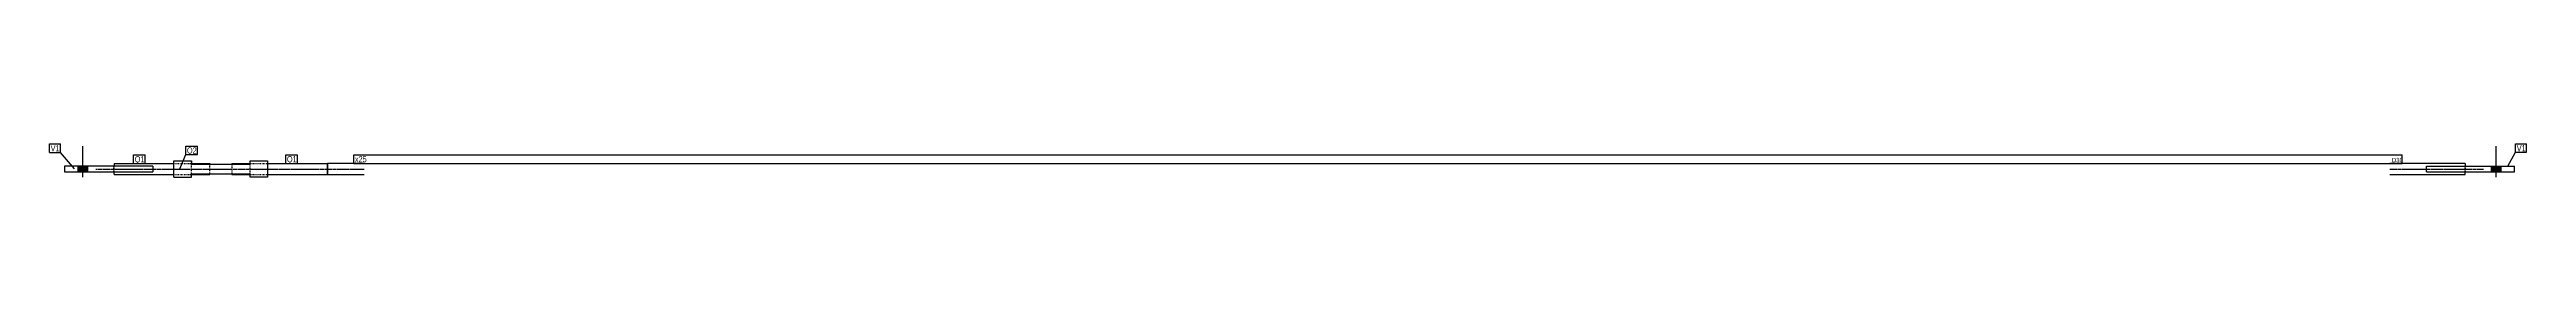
# Model space of a CAD drawing. Header units: millimetres. Extents: x 12 to 19720, y 12 to 366.
# Drawn here: x 12980 to 19720, y 12 to 104 of the extents above; entities that cross this region are included whole.
import ezdxf

# ---------------------------------------------------------------- set-up
doc = ezdxf.new("R2010")
doc.units = ezdxf.units.MM
doc.linetypes.add('DXK_LINE_DOT2', pattern=[3.9198, 1.9599, -1.9599])
doc.linetypes.add('DXK_LINE_DOT3', pattern=[5.9187, 2.979, -0.9799, 0.9799, -0.9799])
doc.layers.add('STÅL', color=7, linetype='Continuous')
doc.layers.add('TEKST', color=7, linetype='Continuous')
doc.styles.add('Arial Narrow', font='ARIALN.TTF', dxfattribs={"height": 0.2})

msp = doc.modelspace()

# ---------------------------------------------------------------- hatches: boundary and pattern name
at = {"layer": 'STÅL', "linetype": 'Continuous'}
for points in [[(13057.9, 27), (13083.9, 27), (13083.9, 42), (13057.9, 42)], [(19650.7, 42), (19624.7, 42), (19624.7, 27), (19650.7, 27)]]:
    msp.add_hatch(color=96, dxfattribs=at).paths.add_polyline_path(points)

# ---------------------------------------------------------------- linework, layer by layer
at = {"layer": 'STÅL', "color": 96, "linetype": 'Continuous'}
for p, q in [((13070.9, 12), (13070.9, 97)), ((19637.7, 12), (19637.7, 97)), ((13057.9, 27), (13057.9, 42)), ((13083.9, 27), (13083.9, 42)), ((19624.7, 27), (19624.7, 42)), ((19650.7, 27), (19650.7, 42))]:
    msp.add_line(p, q, dxfattribs=at)
at = {"layer": 'STÅL', "color": 2, "linetype": 'Continuous'}
for p, q in [((13260.9, 42), (13020.9, 42)), ((13020.9, 42), (13020.9, 27)), ((13020.9, 27), (13260.9, 27)), ((13155.9, 49.5), (13318.4, 49.5)), ((13155.9, 49.5), (13155.9, 42)), ((13155.9, 19.5), (13155.9, 27)), ((13155.9, 19.5), (13318.4, 19.5)), ((13260.9, 42), (13260.9, 27)), ((13318.4, 57), (13365.9, 57)), ((13318.4, 12), (13318.4, 57)), ((13318.4, 12), (13365.9, 12)), ((13365.9, 57), (13365.9, 47.7)), ((13365.9, 49.5), (13415.9, 49.5)), ((13365.9, 47.7), (13525.9, 47.7)), ((13365.9, 21.3), (13525.9, 21.3)), ((13365.9, 12), (13365.9, 21.3)), ((13365.9, 19.5), (13415.9, 19.5)), ((13415.9, 49.5), (13415.9, 47.7)), ((13415.9, 19.5), (13415.9, 21.3)), ((13475.9, 49.5), (13525.9, 49.5)), ((13475.9, 49.5), (13475.9, 47.7)), ((13475.9, 21.3), (13475.9, 19.5)), ((13475.9, 19.5), (13525.9, 19.5)), ((13525.9, 57), (13573.4, 57)), ((13525.9, 47.7), (13525.9, 57)), ((13525.9, 12), (13525.9, 21.3)), ((13573.4, 12), (13525.9, 12)), ((13573.4, 57), (13573.4, 23.3)), ((13573.4, 49.5), (13735.9, 49.5)), ((13573.4, 23.3), (13573.4, 12)), ((13573.4, 19.5), (13735.9, 19.5)), ((13735.9, 19.5), (13735.9, 49.5)), ((13835.9, 49.5), (13735.9, 49.5)), ((13735.9, 49.5), (13735.9, 19.5)), ((13735.9, 19.5), (13835.9, 19.5)), ((19552.7, 49.5), (19347.7, 49.5)), ((19347.7, 19.5), (19552.7, 19.5)), ((19447.7, 27), (19447.7, 42)), ((19447.7, 42), (19687.7, 42)), ((19447.7, 27), (19687.7, 27)), ((19552.7, 49.5), (19552.7, 42)), ((19552.7, 19.5), (19552.7, 27)), ((19687.7, 27), (19687.7, 42))]:
    msp.add_line(p, q, dxfattribs=at)
at = {"layer": 'STÅL', "color": 7, "linetype": 'DXK_LINE_DOT3'}
for p, q in [((13105.9, 34.5), (13268.4, 34.5)), ((13268.4, 34.5), (13425.9, 34.5)), ((13425.9, 34.5), (13785.9, 34.5)), ((13785.9, 34.5), (13835.9, 34.5)), ((19347.7, 34.5), (19602.7, 34.5))]:
    msp.add_line(p, q, dxfattribs=at)
at = {"layer": 'STÅL', "color": 7, "linetype": 'DXK_LINE_DOT2'}
for p, q in [((13154.9, 27), (13154.9, 42)), ((13155.9, 27), (13155.9, 42)), ((13318.4, 49.5), (13365.9, 49.5)), ((13318.4, 19.5), (13365.9, 19.5)), ((13365.9, 21.3), (13365.9, 54)), ((13415.9, 21.3), (13415.9, 47.7)), ((13475.9, 47.7), (13475.9, 21.5)), ((13475.9, 21.5), (13475.9, 21.3)), ((13525.9, 49.5), (13573.4, 49.5)), ((13525.9, 15), (13525.9, 47.7)), ((13525.9, 19.5), (13573.4, 19.5)), ((19552.7, 27), (19552.7, 42)), ((19553.7, 27), (19553.7, 42))]:
    msp.add_line(p, q, dxfattribs=at)

# ---------------------------------------------------------------- wipeouts: each hides what was drawn before it
at = {"color": 0}
for points in [[(13006.4, 82.7), (13006.4, 100.2), (12982.9, 100.2), (12982.9, 82.7)], [(19716.9, 83.1), (19716.9, 100.6), (19693.4, 100.6), (19693.4, 83.1)]]:
    msp.add_wipeout(points, dxfattribs=at).dxf.layer = 'TEKST'

# ---------------------------------------------------------------- next in the draw order: wipeouts: each hides what was drawn before it
for points in [[(13006.4, 82.7), (13006.4, 100.2), (12982.9, 100.2), (12982.9, 82.7)], [(13237.4, 52.7), (13237.4, 70.2), (13211.8, 70.2), (13211.8, 52.7)], [(13379.4, 76.8), (13379.4, 94.3), (13353.8, 94.3), (13353.8, 76.8)], [(13651.5, 53), (13651.5, 70.5), (13625.9, 70.5), (13625.9, 53)], [(19348.6, 53), (19348.6, 70.5), (13810.9, 70.5), (13810.9, 53)], [(19716.9, 83.1), (19716.9, 100.6), (19693.4, 100.6), (19693.4, 83.1)]]:
    msp.add_wipeout(points, dxfattribs=at).dxf.layer = 'TEKST'

# ---------------------------------------------------------------- next in the draw order: linework, layer by layer
at = {"layer": 'TEKST', "color": 7, "linetype": 'Continuous'}
for p, q in [((12979.9, 103.2), (13009.4, 103.2)), ((12979.9, 79.7), (12979.9, 103.2)), ((12979.9, 79.7), (13009.4, 79.7)), ((13009.4, 79.7), (13009.4, 103.2)), ((13048.1, 35.5), (13009.4, 79.7)), ((19669.3, 42), (19690.4, 80.1)), ((19690.4, 103.6), (19719.9, 103.6)), ((19690.4, 80.1), (19690.4, 103.6)), ((19690.4, 80.1), (19719.9, 80.1)), ((19719.9, 80.1), (19719.9, 103.6))]:
    msp.add_line(p, q, dxfattribs=at)

# ---------------------------------------------------------------- next in the draw order: texts
at = {"layer": 'TEKST', "color": 3, "style": 'Arial Narrow'}
for p in [(12982.9, 82.7), (19693.4, 83.1)]:
    msp.add_text('V1', height=16.7, dxfattribs=at).set_placement(p)

# ---------------------------------------------------------------- next in the draw order: wipeouts: each hides what was drawn before it
at = {"color": 0}
for points in [[(13237.4, 52.7), (13237.4, 70.2), (13211.8, 70.2), (13211.8, 52.7)], [(13379.4, 76.8), (13379.4, 94.3), (13353.8, 94.3), (13353.8, 76.8)], [(13651.5, 53), (13651.5, 70.5), (13625.9, 70.5), (13625.9, 53)], [(19348.6, 53), (19348.6, 70.5), (13810.9, 70.5), (13810.9, 53)]]:
    msp.add_wipeout(points, dxfattribs=at).dxf.layer = 'TEKST'

# ---------------------------------------------------------------- next in the draw order: linework, layer by layer
at = {"layer": 'TEKST', "color": 7, "linetype": 'Continuous'}
for p, q in [((13208.8, 73.2), (13240.4, 73.2)), ((13208.8, 49.7), (13208.8, 73.2)), ((13240.4, 49.7), (13240.4, 73.2)), ((13334.4, 34.8), (13350.8, 73.8)), ((13350.8, 97.3), (13382.4, 97.3)), ((13350.8, 73.8), (13350.8, 97.3)), ((13350.8, 73.8), (13382.4, 73.8)), ((13382.4, 73.8), (13382.4, 97.3)), ((13622.9, 73.5), (13654.5, 73.5)), ((13622.9, 50), (13622.9, 73.5)), ((13654.5, 50), (13654.5, 73.5)), ((13807.9, 50), (13807.9, 73.5)), ((13208.8, 49.7), (13240.4, 49.7)), ((13622.9, 50), (13654.5, 50))]:
    msp.add_line(p, q, dxfattribs=at)

# ---------------------------------------------------------------- next in the draw order: texts
at = {"layer": 'TEKST', "color": 3, "style": 'Arial Narrow'}
for s, p in [('Q1', (13211.8, 52.7)), ('Q2', (13353.8, 76.8)), ('Q1', (13625.9, 53)), ('x25', (13810.9, 53))]:
    msp.add_text(s, height=16.7, dxfattribs=at).set_placement(p)

# ---------------------------------------------------------------- next in the draw order: wipeouts: each hides what was drawn before it
at = {"color": 0}
msp.add_wipeout([(19379, 53), (19379, 65.5), (19353.8, 65.5), (19353.8, 53)], dxfattribs=at).dxf.layer = 'TEKST'

# ---------------------------------------------------------------- next in the draw order: wipeouts: each hides what was drawn before it
msp.add_wipeout([(19379, 53), (19379, 65.5), (19353.8, 65.5), (19353.8, 53)], dxfattribs=at).dxf.layer = 'TEKST'

# ---------------------------------------------------------------- next in the draw order: linework, layer by layer
at = {"layer": 'TEKST', "color": 7, "linetype": 'Continuous'}
for p, q in [((13807.9, 73.5), (19382, 73.5)), ((19382, 50), (19382, 73.5)), ((13807.9, 50), (19382, 50))]:
    msp.add_line(p, q, dxfattribs=at)

# ---------------------------------------------------------------- next in the draw order: texts
at = {"layer": 'TEKST', "color": 3, "style": 'Arial Narrow'}
msp.add_text('D30', height=11.93, dxfattribs=at).set_placement((19353.8, 53))

doc.saveas('drawing.dxf')
